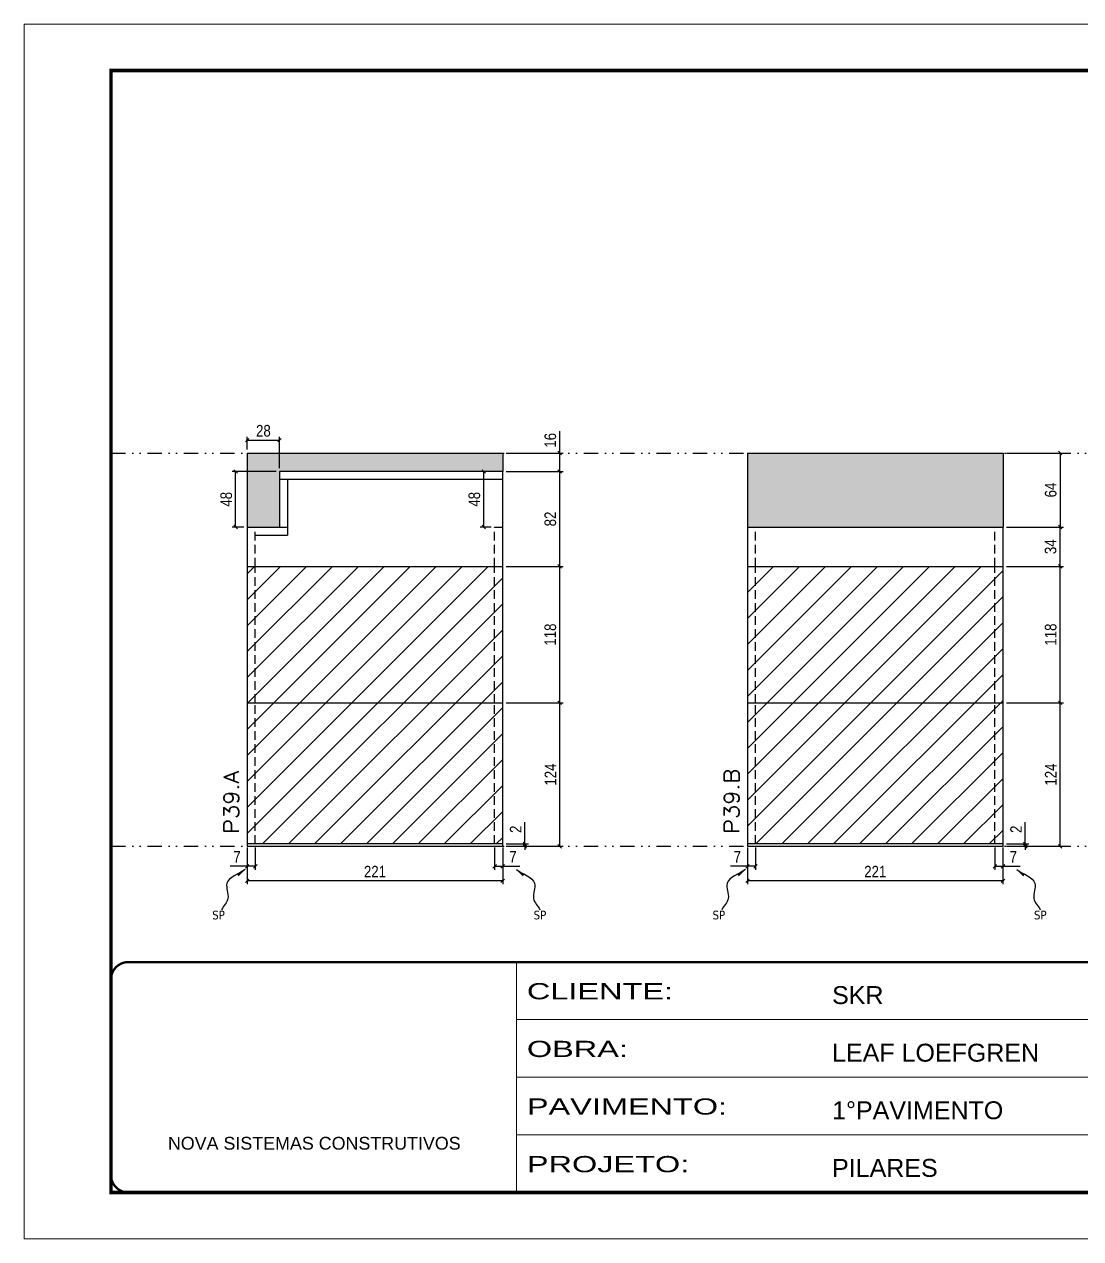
# Model space of a CAD drawing. Extents: x 14400 to 27878, y -21631 to 6985.
# Drawn here: x 15998 to 16912, y -6700 to -5650 of the extents above; entities that cross this region are included whole.
import ezdxf

# ---------------------------------------------------------------- set-up
doc = ezdxf.new("R2010")
doc.units = 0
for name, pattern in [('CONTINUO', [0]), ('DASHED', [0.75, 0.5, -0.25]), ('DIVIDE2', [0.625, 0.25, -0.125, 0, -0.125, 0, -0.125]), ('HIDDEN', [0.375, 0.25, -0.125])]:
    doc.linetypes.add(name, pattern=pattern)
for name, color, linetype in [('COTA', 241, 'Continuous'), ('Nível', 160, 'Continuous'), ('Painéis', 200, 'Continuous'), ('SARR_2.2x7', 40, 'Continuous'), ('Sarrafo de Pressão', 42, 'HIDDEN'), ('texto', 7, 'Continuous')]:
    doc.layers.add(name, color=color, linetype=linetype)
for name, color, linetype, lineweight in [('Folhas', 255, 'Continuous', 9), ('Hachura', 251, 'Continuous', 9), ('SARRAFO DE PRESSAO', 251, 'DASHED', 9), ('Texto Seção', 7, 'Continuous', 15)]:
    doc.layers.add(name, color=color, linetype=linetype, lineweight=lineweight)
doc.styles.add('ARIAL', font='arial.ttf')
doc.styles.add('COTA TECNICA', font='techl___.ttf', dxfattribs={"height": 10})
doc.styles.add('COTA TECNICA-50', font='techl___.ttf', dxfattribs={"height": 10})
doc.styles.add('REGUA-120', font='ROMANS.shx', dxfattribs={"height": 15})
doc.styles.get("Standard").update_dxf_attribs({"font": 'arial.ttf'})
doc.styles.add('Tecnologia', font='')
doc.styles.get('Tecnologia').set_extended_font_data('Forgotten Futurist')
doc.dimstyles.new('COTA PAINEL-50', dxfattribs={"dimtxt": 10, "dimasz": 3, "dimexe": 3, "dimexo": 3, "dimgap": 3, "dimtad": 1, "dimdec": 1, "dimzin": 12, "dimdsep": 46, "dimtxsty": 'COTA TECNICA-50', "dimblk1": 'OBLIQUE', "dimblk2": 'OBLIQUE', "dimsah": 1, "dimcen": 0.9, "dimclrd": 4, "dimclre": 4, "dimclrt": 240, "dimadec": 1, "dimazin": 3, "dimtfac": 1, "dimtdec": 1, "dimtmove": 0, "dimatfit": 3, "dimfxl": 1, "dimtolj": 1, "dimtzin": 12, "dimarcsym": 0})
doc.dimstyles.new('PAINEL', dxfattribs={"dimtxt": 10, "dimasz": 3, "dimexe": 3, "dimexo": 3, "dimgap": 3, "dimtad": 1, "dimdec": 1, "dimzin": 12, "dimdsep": 46, "dimtxsty": 'COTA TECNICA', "dimblk1": 'OBLIQUE', "dimblk2": 'OBLIQUE', "dimsah": 1, "dimcen": 0.9, "dimclrd": 4, "dimclre": 4, "dimclrt": 240, "dimadec": 1, "dimazin": 3, "dimtfac": 1, "dimtdec": 1, "dimtmove": 0, "dimatfit": 3, "dimfxl": 1, "dimtolj": 1, "dimtzin": 12, "dimarcsym": 0})
doc.dimstyles.get("Standard").update_dxf_attribs({"dimtxt": 0.18, "dimasz": 0.18, "dimexe": 0.18, "dimexo": 0.0625, "dimgap": 0.09, "dimtad": 0, "dimtih": 1, "dimtoh": 1, "dimdec": 4, "dimzin": 0, "dimdsep": 46, "dimtxsty": 'Standard', "dimcen": 0.09, "dimadec": 0, "dimazin": 0, "dimtfac": 1, "dimtdec": 4, "dimtofl": 0, "dimtmove": 0, "dimatfit": 3, "dimfxl": 1, "dimtolj": 1, "dimtzin": 0, "dimarcsym": 0})

# ---------------------------------------------------------------- blocks, each defined once
blk = doc.blocks.new('9999999999')
at = {"color": 30, "linetype": 'CONTINUO'}
for p, q in [((98564.6, 34230.2), (98564.6, 34429.4)), ((98564.6, 34379.6), (99584, 34379.6)), ((98564.6, 34329.8), (99488, 34329.8)), ((98564.6, 34280), (99488, 34280))]:
    blk.add_line(p, q, dxfattribs=at)
at = {"color": 30, "linetype": 'CONTINUO', "const_width": 2}
blk.add_lwpolyline([(99584, 34230.2), (99584, 34414.4, 0.414214), (99569, 34429.4), (98229, 34429.4, 0.414214), (98214, 34414.4), (98214, 34245.2, 0.414214), (98229, 34230.2), (99584, 34230.2)], format="xyb", dxfattribs=at)
at = {"layer": 'Folhas'}
blk.add_lwpolyline([(98139, 34190.2), (99624, 34190.2), (99624, 35240.2), (98139, 35240.2)], close=True, dxfattribs=at)
at = {"layer": 'Folhas', "color": 30, "const_width": 3}
blk.add_lwpolyline([(98214, 34230.2), (99584, 34230.2), (99584, 35200.2), (98214, 35200.2)], close=True, dxfattribs=at)
at = {"color": 7, "linetype": 'Continuous', "ltscale": 5, "style": 'ARIAL'}
for s, height, p in [('SKR', 15.48, (98837.7, 34393.1)), ('LEAF LOEFGREN', 15.483, (98837.7, 34343.3)), ('1°PAVIMENTO', 15.483, (98837.7, 34293.5)), ('NOVA SISTEMAS CONSTRUTIVOS', 11.059, (98263.2, 34267.2)), ('PILARES', 15.48, (98837.7, 34243.7))]:
    blk.add_text(s, height=height, dxfattribs=at).set_placement(p)
at = {"layer": 'Folhas', "color": 7, "style": 'Tecnologia', "width": 1.5}
for s, p in [('CLIENTE:', (98573.7, 34397.2)), ('OBRA:', (98573.7, 34347.3)), ('PAVIMENTO:', (98573.7, 34297.5)), ('PROJETO:', (98573.7, 34247.7))]:
    blk.add_text(s, height=14, dxfattribs=at).set_placement(p)
blk = doc.blocks.new('_Oblique')
at = {"color": 0, "linetype": 'ByBlock', "lineweight": -2}
blk.add_line((-0.5, -0.5), (0.5, 0.5), dxfattribs=at)
blk = doc.blocks.new('*D1768')
at = {"layer": 'COTA', "color": 4, "lineweight": -2, "transparency": 16777216}
for p, q in [((16624, -6361.3), (16624, -6393.2)), ((16845, -6361.3), (16845, -6393.2)), ((16845, -6390.2), (16624, -6390.2))]:
    blk.add_line(p, q, dxfattribs=at)
at = {"layer": 'Defpoints', "color": 0, "transparency": 16777216}
for p in [(16624, -6358.3), (16845, -6358.3), (16624, -6390.2)]:
    blk.add_point(p, dxfattribs=at)
at = {"layer": 'COTA', "color": 4, "lineweight": -2, "transparency": 16777216, "xscale": 3, "yscale": 3, "zscale": 3, "rotation": 180}
blk.add_blockref('_Oblique', (16624, -6390.2), dxfattribs=at)
at = {"layer": 'COTA', "color": 4, "lineweight": -2, "transparency": 16777216, "xscale": 3, "yscale": 3, "zscale": 3}
blk.add_blockref('_Oblique', (16845, -6390.2), dxfattribs=at)
at = {"layer": 'COTA', "color": 240, "transparency": 16777216, "insert": (16734.5, -6382.2), "char_height": 10, "attachment_point": 5, "style": 'COTA TECNICA'}
blk.add_mtext('\\A1;221', dxfattribs=at)
blk = doc.blocks.new('*D1769')
at = {"layer": 'COTA', "color": 4, "lineweight": -2, "transparency": 16777216}
for p, q in [((16838, -6361.3), (16838, -6380.6)), ((16845, -6363.3), (16845, -6380.6)), ((16838, -6377.6), (16845, -6377.6)), ((16845, -6377.6), (16859.8, -6377.6))]:
    blk.add_line(p, q, dxfattribs=at)
at = {"layer": 'Defpoints', "color": 0, "transparency": 16777216}
for p in [(16838, -6358.3), (16845, -6360.3), (16845, -6377.6)]:
    blk.add_point(p, dxfattribs=at)
at = {"layer": 'COTA', "color": 4, "lineweight": -2, "transparency": 16777216, "xscale": 3, "yscale": 3, "zscale": 3, "rotation": 180}
blk.add_blockref('_Oblique', (16838, -6377.6), dxfattribs=at)
at = {"layer": 'COTA', "color": 4, "lineweight": -2, "transparency": 16777216, "xscale": 3, "yscale": 3, "zscale": 3}
blk.add_blockref('_Oblique', (16845, -6377.6), dxfattribs=at)
at = {"layer": 'COTA', "color": 240, "transparency": 16777216, "insert": (16853.9, -6369.5), "char_height": 10, "attachment_point": 5, "style": 'COTA TECNICA-50'}
blk.add_mtext('\\A1;7', dxfattribs=at)
blk = doc.blocks.new('*D1770')
at = {"layer": 'COTA', "color": 4, "lineweight": -2, "transparency": 16777216}
for p, q in [((16631, -6361.3), (16631, -6380.6)), ((16624, -6363.3), (16624, -6380.6)), ((16624, -6377.6), (16609.3, -6377.6)), ((16631, -6377.6), (16624, -6377.6))]:
    blk.add_line(p, q, dxfattribs=at)
at = {"layer": 'Defpoints', "color": 0, "transparency": 16777216}
for p in [(16624, -6360.3), (16631, -6358.3), (16624, -6377.6)]:
    blk.add_point(p, dxfattribs=at)
at = {"layer": 'COTA', "color": 4, "lineweight": -2, "transparency": 16777216, "xscale": 3, "yscale": 3, "zscale": 3, "rotation": 180}
blk.add_blockref('_Oblique', (16624, -6377.6), dxfattribs=at)
at = {"layer": 'COTA', "color": 4, "lineweight": -2, "transparency": 16777216, "xscale": 3, "yscale": 3, "zscale": 3}
blk.add_blockref('_Oblique', (16631, -6377.6), dxfattribs=at)
at = {"layer": 'COTA', "color": 240, "transparency": 16777216, "insert": (16615.2, -6369.5), "char_height": 10, "attachment_point": 5, "style": 'COTA TECNICA-50'}
blk.add_mtext('\\A1;7', dxfattribs=at)
blk = doc.blocks.new('*D1771')
at = {"layer": 'COTA', "color": 4, "lineweight": -2, "transparency": 16777216}
for p, q in [((16864.3, -6358.3), (16864.3, -6339.5)), ((16848, -6358.3), (16867.3, -6358.3)), ((16848, -6360.3), (16867.3, -6360.3)), ((16864.3, -6360.3), (16864.3, -6358.3)), ((16864.3, -6360.3), (16864.3, -6363.3))]:
    blk.add_line(p, q, dxfattribs=at)
at = {"layer": 'Defpoints', "color": 0, "transparency": 16777216}
for p in [(16845, -6358.3), (16845, -6360.3), (16864.3, -6360.3)]:
    blk.add_point(p, dxfattribs=at)
at = {"layer": 'COTA', "color": 4, "lineweight": -2, "transparency": 16777216, "xscale": 3, "yscale": 3, "zscale": 3}
for p, rotation in [((16864.3, -6358.3), 270), ((16864.3, -6360.3), 90)]:
    blk.add_blockref('_Oblique', p, dxfattribs=dict(at, rotation=rotation))
at = {"layer": 'COTA', "color": 240, "transparency": 16777216, "insert": (16856.3, -6345.6), "char_height": 10, "attachment_point": 5, "rotation": 90, "style": 'COTA TECNICA-50'}
blk.add_mtext('\\A1;2', dxfattribs=at)
blk = doc.blocks.new('*D1774')
at = {"layer": 'COTA', "color": 4, "linetype": 'ByBlock', "lineweight": -2, "transparency": 16777216}
for p, q in [((16848, -6236.3), (16897.4, -6236.3)), ((16894.4, -6360.3), (16894.4, -6236.3)), ((16848, -6360.3), (16897.4, -6360.3))]:
    blk.add_line(p, q, dxfattribs=at)
at = {"layer": 'Defpoints', "color": 0, "linetype": 'ByBlock', "transparency": 16777216}
for p in [(16845, -6236.3), (16894.4, -6236.3), (16845, -6360.3)]:
    blk.add_point(p, dxfattribs=at)
at = {"layer": 'COTA', "color": 4, "linetype": 'ByBlock', "lineweight": -2, "transparency": 16777216, "xscale": 3, "yscale": 3, "zscale": 3}
for p, rotation in [((16894.4, -6236.3), 90), ((16894.4, -6360.3), 270)]:
    blk.add_blockref('_Oblique', p, dxfattribs=dict(at, rotation=rotation))
at = {"layer": 'COTA', "color": 240, "linetype": 'ByBlock', "transparency": 16777216, "insert": (16886.3, -6298.3), "char_height": 10, "attachment_point": 5, "rotation": 90, "style": 'COTA TECNICA'}
blk.add_mtext('\\A1;124', dxfattribs=at)
blk = doc.blocks.new('*D1775')
at = {"layer": 'COTA', "color": 4, "linetype": 'ByBlock', "lineweight": -2, "transparency": 16777216}
for p, q in [((16848, -6236.3), (16897.4, -6236.3)), ((16894.4, -6360.3), (16894.4, -6236.3)), ((16848, -6360.3), (16897.4, -6360.3))]:
    blk.add_line(p, q, dxfattribs=at)
at = {"layer": 'Defpoints', "color": 0, "linetype": 'ByBlock', "transparency": 16777216}
for p in [(16845, -6236.3), (16894.4, -6236.3), (16845, -6360.3)]:
    blk.add_point(p, dxfattribs=at)
at = {"layer": 'COTA', "color": 4, "linetype": 'ByBlock', "lineweight": -2, "transparency": 16777216, "xscale": 3, "yscale": 3, "zscale": 3}
for p, rotation in [((16894.4, -6236.3), 90), ((16894.4, -6360.3), 270)]:
    blk.add_blockref('_Oblique', p, dxfattribs=dict(at, rotation=rotation))
at = {"layer": 'COTA', "color": 240, "linetype": 'ByBlock', "transparency": 16777216, "insert": (16886.3, -6298.3), "char_height": 10, "attachment_point": 5, "rotation": 90, "style": 'COTA TECNICA'}
blk.add_mtext('\\A1;124', dxfattribs=at)
blk = doc.blocks.new('*D1776')
at = {"layer": 'COTA', "color": 4, "lineweight": -2, "transparency": 16777216}
for p, q in [((16848, -6118.3), (16897.4, -6118.3)), ((16894.4, -6236.3), (16894.4, -6118.3)), ((16848, -6236.3), (16897.4, -6236.3))]:
    blk.add_line(p, q, dxfattribs=at)
at = {"layer": 'Defpoints', "color": 0, "transparency": 16777216}
for p in [(16845, -6118.3), (16894.4, -6118.3), (16845, -6236.3)]:
    blk.add_point(p, dxfattribs=at)
at = {"layer": 'COTA', "color": 4, "lineweight": -2, "transparency": 16777216, "xscale": 3, "yscale": 3, "zscale": 3}
for p, rotation in [((16894.4, -6118.3), 90), ((16894.4, -6236.3), 270)]:
    blk.add_blockref('_Oblique', p, dxfattribs=dict(at, rotation=rotation))
at = {"layer": 'COTA', "color": 240, "transparency": 16777216, "insert": (16886.3, -6177.3), "char_height": 10, "attachment_point": 5, "rotation": 90, "style": 'COTA TECNICA'}
blk.add_mtext('\\A1;118', dxfattribs=at)
blk = doc.blocks.new('*D1777')
at = {"layer": 'COTA', "color": 4, "lineweight": -2, "transparency": 16777216}
for p, q in [((16848, -6020.3), (16897.4, -6020.3)), ((16894.4, -6020.3), (16894.4, -6084.3)), ((16848, -6084.3), (16897.4, -6084.3))]:
    blk.add_line(p, q, dxfattribs=at)
at = {"layer": 'Defpoints', "color": 0, "transparency": 16777216}
for p in [(16845, -6020.3), (16845, -6084.3), (16894.4, -6084.3)]:
    blk.add_point(p, dxfattribs=at)
at = {"layer": 'COTA', "color": 4, "lineweight": -2, "transparency": 16777216, "xscale": 3, "yscale": 3, "zscale": 3}
for p, rotation in [((16894.4, -6020.3), 90), ((16894.4, -6084.3), 270)]:
    blk.add_blockref('_Oblique', p, dxfattribs=dict(at, rotation=rotation))
at = {"layer": 'COTA', "color": 240, "transparency": 16777216, "insert": (16886.3, -6052.3), "char_height": 10, "attachment_point": 5, "rotation": 90, "style": 'COTA TECNICA'}
blk.add_mtext('\\A1;64', dxfattribs=at)
blk = doc.blocks.new('*D4614')
at = {"layer": 'COTA', "color": 4, "lineweight": -2, "transparency": 16777216}
for p, q in [((16191.3, -6361.3), (16191.3, -6393.2)), ((16412.3, -6361.3), (16412.3, -6393.2)), ((16412.3, -6390.2), (16191.3, -6390.2))]:
    blk.add_line(p, q, dxfattribs=at)
at = {"layer": 'Defpoints', "color": 0, "transparency": 16777216}
for p in [(16191.3, -6358.3), (16412.3, -6358.3), (16191.3, -6390.2)]:
    blk.add_point(p, dxfattribs=at)
at = {"layer": 'COTA', "color": 4, "lineweight": -2, "transparency": 16777216, "xscale": 3, "yscale": 3, "zscale": 3, "rotation": 180}
blk.add_blockref('_Oblique', (16191.3, -6390.2), dxfattribs=at)
at = {"layer": 'COTA', "color": 4, "lineweight": -2, "transparency": 16777216, "xscale": 3, "yscale": 3, "zscale": 3}
blk.add_blockref('_Oblique', (16412.3, -6390.2), dxfattribs=at)
at = {"layer": 'COTA', "color": 240, "transparency": 16777216, "insert": (16301.8, -6382.2), "char_height": 10, "attachment_point": 5, "style": 'COTA TECNICA'}
blk.add_mtext('\\A1;221', dxfattribs=at)
blk = doc.blocks.new('*D4615')
at = {"layer": 'COTA', "color": 4, "lineweight": -2, "transparency": 16777216}
for p, q in [((16405.3, -6361.3), (16405.3, -6380.6)), ((16412.3, -6363.3), (16412.3, -6380.6)), ((16405.3, -6377.6), (16412.3, -6377.6)), ((16412.3, -6377.6), (16427, -6377.6))]:
    blk.add_line(p, q, dxfattribs=at)
at = {"layer": 'Defpoints', "color": 0, "transparency": 16777216}
for p in [(16405.3, -6358.3), (16412.3, -6360.3), (16412.3, -6377.6)]:
    blk.add_point(p, dxfattribs=at)
at = {"layer": 'COTA', "color": 4, "lineweight": -2, "transparency": 16777216, "xscale": 3, "yscale": 3, "zscale": 3, "rotation": 180}
blk.add_blockref('_Oblique', (16405.3, -6377.6), dxfattribs=at)
at = {"layer": 'COTA', "color": 4, "lineweight": -2, "transparency": 16777216, "xscale": 3, "yscale": 3, "zscale": 3}
blk.add_blockref('_Oblique', (16412.3, -6377.6), dxfattribs=at)
at = {"layer": 'COTA', "color": 240, "transparency": 16777216, "insert": (16421.1, -6369.5), "char_height": 10, "attachment_point": 5, "style": 'COTA TECNICA-50'}
blk.add_mtext('\\A1;7', dxfattribs=at)
blk = doc.blocks.new('*D4616')
at = {"layer": 'COTA', "color": 4, "lineweight": -2, "transparency": 16777216}
for p, q in [((16198.3, -6361.3), (16198.3, -6380.6)), ((16191.3, -6363.3), (16191.3, -6380.6)), ((16191.3, -6377.6), (16176.5, -6377.6)), ((16198.3, -6377.6), (16191.3, -6377.6))]:
    blk.add_line(p, q, dxfattribs=at)
at = {"layer": 'Defpoints', "color": 0, "transparency": 16777216}
for p in [(16191.3, -6360.3), (16198.3, -6358.3), (16191.3, -6377.6)]:
    blk.add_point(p, dxfattribs=at)
at = {"layer": 'COTA', "color": 4, "lineweight": -2, "transparency": 16777216, "xscale": 3, "yscale": 3, "zscale": 3, "rotation": 180}
blk.add_blockref('_Oblique', (16191.3, -6377.6), dxfattribs=at)
at = {"layer": 'COTA', "color": 4, "lineweight": -2, "transparency": 16777216, "xscale": 3, "yscale": 3, "zscale": 3}
blk.add_blockref('_Oblique', (16198.3, -6377.6), dxfattribs=at)
at = {"layer": 'COTA', "color": 240, "transparency": 16777216, "insert": (16182.4, -6369.5), "char_height": 10, "attachment_point": 5, "style": 'COTA TECNICA-50'}
blk.add_mtext('\\A1;7', dxfattribs=at)
blk = doc.blocks.new('*D4617')
at = {"layer": 'COTA', "color": 4, "lineweight": -2, "transparency": 16777216}
for p, q in [((16431.5, -6358.3), (16431.5, -6339.5)), ((16415.3, -6358.3), (16434.5, -6358.3)), ((16415.3, -6360.3), (16434.5, -6360.3)), ((16431.5, -6360.3), (16431.5, -6358.3)), ((16431.5, -6360.3), (16431.5, -6363.3))]:
    blk.add_line(p, q, dxfattribs=at)
at = {"layer": 'Defpoints', "color": 0, "transparency": 16777216}
for p in [(16412.3, -6358.3), (16412.3, -6360.3), (16431.5, -6360.3)]:
    blk.add_point(p, dxfattribs=at)
at = {"layer": 'COTA', "color": 4, "lineweight": -2, "transparency": 16777216, "xscale": 3, "yscale": 3, "zscale": 3}
for p, rotation in [((16431.5, -6358.3), 270), ((16431.5, -6360.3), 90)]:
    blk.add_blockref('_Oblique', p, dxfattribs=dict(at, rotation=rotation))
at = {"layer": 'COTA', "color": 240, "transparency": 16777216, "insert": (16423.5, -6345.6), "char_height": 10, "attachment_point": 5, "rotation": 90, "style": 'COTA TECNICA-50'}
blk.add_mtext('\\A1;2', dxfattribs=at)
blk = doc.blocks.new('*D4618')
at = {"layer": 'COTA', "color": 4, "linetype": 'ByBlock', "lineweight": -2, "transparency": 16777216}
for p, q in [((16415.3, -6236.3), (16464.6, -6236.3)), ((16461.6, -6360.3), (16461.6, -6236.3)), ((16415.3, -6360.3), (16464.6, -6360.3))]:
    blk.add_line(p, q, dxfattribs=at)
at = {"layer": 'Defpoints', "color": 0, "linetype": 'ByBlock', "transparency": 16777216}
for p in [(16412.3, -6236.3), (16461.6, -6236.3), (16412.3, -6360.3)]:
    blk.add_point(p, dxfattribs=at)
at = {"layer": 'COTA', "color": 4, "linetype": 'ByBlock', "lineweight": -2, "transparency": 16777216, "xscale": 3, "yscale": 3, "zscale": 3}
for p, rotation in [((16461.6, -6236.3), 90), ((16461.6, -6360.3), 270)]:
    blk.add_blockref('_Oblique', p, dxfattribs=dict(at, rotation=rotation))
at = {"layer": 'COTA', "color": 240, "linetype": 'ByBlock', "transparency": 16777216, "insert": (16453.6, -6298.3), "char_height": 10, "attachment_point": 5, "rotation": 90, "style": 'COTA TECNICA'}
blk.add_mtext('\\A1;124', dxfattribs=at)
blk = doc.blocks.new('*D4619')
at = {"layer": 'COTA', "color": 4, "linetype": 'ByBlock', "lineweight": -2, "transparency": 16777216}
for p, q in [((16415.3, -6236.3), (16464.6, -6236.3)), ((16461.6, -6360.3), (16461.6, -6236.3)), ((16415.3, -6360.3), (16464.6, -6360.3))]:
    blk.add_line(p, q, dxfattribs=at)
at = {"layer": 'Defpoints', "color": 0, "linetype": 'ByBlock', "transparency": 16777216}
for p in [(16412.3, -6236.3), (16461.6, -6236.3), (16412.3, -6360.3)]:
    blk.add_point(p, dxfattribs=at)
at = {"layer": 'COTA', "color": 4, "linetype": 'ByBlock', "lineweight": -2, "transparency": 16777216, "xscale": 3, "yscale": 3, "zscale": 3}
for p, rotation in [((16461.6, -6236.3), 90), ((16461.6, -6360.3), 270)]:
    blk.add_blockref('_Oblique', p, dxfattribs=dict(at, rotation=rotation))
at = {"layer": 'COTA', "color": 240, "linetype": 'ByBlock', "transparency": 16777216, "insert": (16453.6, -6298.3), "char_height": 10, "attachment_point": 5, "rotation": 90, "style": 'COTA TECNICA'}
blk.add_mtext('\\A1;124', dxfattribs=at)
blk = doc.blocks.new('*D4620')
at = {"layer": 'COTA', "color": 4, "lineweight": -2, "transparency": 16777216}
for p, q in [((16415.3, -6118.3), (16464.6, -6118.3)), ((16461.6, -6236.3), (16461.6, -6118.3)), ((16415.3, -6236.3), (16464.6, -6236.3))]:
    blk.add_line(p, q, dxfattribs=at)
at = {"layer": 'Defpoints', "color": 0, "transparency": 16777216}
for p in [(16412.3, -6118.3), (16461.6, -6118.3), (16412.3, -6236.3)]:
    blk.add_point(p, dxfattribs=at)
at = {"layer": 'COTA', "color": 4, "lineweight": -2, "transparency": 16777216, "xscale": 3, "yscale": 3, "zscale": 3}
for p, rotation in [((16461.6, -6118.3), 90), ((16461.6, -6236.3), 270)]:
    blk.add_blockref('_Oblique', p, dxfattribs=dict(at, rotation=rotation))
at = {"layer": 'COTA', "color": 240, "transparency": 16777216, "insert": (16453.5, -6177.3), "char_height": 10, "attachment_point": 5, "rotation": 90, "style": 'COTA TECNICA'}
blk.add_mtext('\\A1;118', dxfattribs=at)
blk = doc.blocks.new('*D4621')
at = {"layer": 'COTA', "color": 4, "lineweight": -2, "transparency": 16777216}
for p, q in [((16191.3, -6017.3), (16191.3, -6006.2)), ((16191.3, -6009.2), (16219.3, -6009.2)), ((16219.3, -6033.3), (16219.3, -6006.2))]:
    blk.add_line(p, q, dxfattribs=at)
at = {"layer": 'Defpoints', "color": 0, "transparency": 16777216}
for p in [(16219.3, -6009.2), (16191.3, -6020.3), (16219.3, -6036.3)]:
    blk.add_point(p, dxfattribs=at)
at = {"layer": 'COTA', "color": 4, "lineweight": -2, "transparency": 16777216, "xscale": 3, "yscale": 3, "zscale": 3, "rotation": 180}
blk.add_blockref('_Oblique', (16191.3, -6009.2), dxfattribs=at)
at = {"layer": 'COTA', "color": 4, "lineweight": -2, "transparency": 16777216, "xscale": 3, "yscale": 3, "zscale": 3}
blk.add_blockref('_Oblique', (16219.3, -6009.2), dxfattribs=at)
at = {"layer": 'COTA', "color": 240, "transparency": 16777216, "insert": (16205.3, -6001.1), "char_height": 10, "attachment_point": 5, "style": 'COTA TECNICA'}
blk.add_mtext('\\A1;28', dxfattribs=at)
blk = doc.blocks.new('*D4622')
at = {"layer": 'COTA', "color": 4, "lineweight": -2, "transparency": 16777216}
for p, q in [((16415.3, -6036.3), (16464.6, -6036.3)), ((16461.6, -6118.3), (16461.6, -6036.3)), ((16415.3, -6118.3), (16464.6, -6118.3))]:
    blk.add_line(p, q, dxfattribs=at)
at = {"layer": 'Defpoints', "color": 0, "transparency": 16777216}
for p in [(16412.3, -6036.3), (16461.6, -6036.3), (16412.3, -6118.3)]:
    blk.add_point(p, dxfattribs=at)
at = {"layer": 'COTA', "color": 4, "lineweight": -2, "transparency": 16777216, "xscale": 3, "yscale": 3, "zscale": 3}
for p, rotation in [((16461.6, -6036.3), 90), ((16461.6, -6118.3), 270)]:
    blk.add_blockref('_Oblique', p, dxfattribs=dict(at, rotation=rotation))
at = {"layer": 'COTA', "color": 240, "transparency": 16777216, "insert": (16453.5, -6077.3), "char_height": 10, "attachment_point": 5, "rotation": 90, "style": 'COTA TECNICA'}
blk.add_mtext('\\A1;82', dxfattribs=at)
blk = doc.blocks.new('*D4623')
at = {"layer": 'COTA', "color": 4, "lineweight": -2, "transparency": 16777216}
for p, q in [((16461.6, -6020.3), (16461.6, -6001.3)), ((16415.3, -6020.3), (16464.6, -6020.3)), ((16461.6, -6036.3), (16461.6, -6020.3)), ((16415.3, -6036.3), (16464.6, -6036.3))]:
    blk.add_line(p, q, dxfattribs=at)
at = {"layer": 'Defpoints', "color": 0, "transparency": 16777216}
for p in [(16412.3, -6020.3), (16461.6, -6020.3), (16412.3, -6036.3)]:
    blk.add_point(p, dxfattribs=at)
at = {"layer": 'COTA', "color": 4, "lineweight": -2, "transparency": 16777216, "xscale": 3, "yscale": 3, "zscale": 3}
for p, rotation in [((16461.6, -6020.3), 90), ((16461.6, -6036.3), 270)]:
    blk.add_blockref('_Oblique', p, dxfattribs=dict(at, rotation=rotation))
at = {"layer": 'COTA', "color": 240, "transparency": 16777216, "insert": (16453.5, -6009.3), "char_height": 10, "attachment_point": 5, "rotation": 90, "style": 'COTA TECNICA'}
blk.add_mtext('\\A1;16', dxfattribs=at)
blk = doc.blocks.new('*D4624')
at = {"layer": 'COTA', "color": 4, "lineweight": -2, "transparency": 16777216}
for p, q in [((16216.3, -6036.3), (16178.3, -6036.3)), ((16181.3, -6084.3), (16181.3, -6036.3)), ((16188.3, -6084.3), (16178.3, -6084.3))]:
    blk.add_line(p, q, dxfattribs=at)
at = {"layer": 'Defpoints', "color": 0, "transparency": 16777216}
for p in [(16181.3, -6036.3), (16219.3, -6036.3), (16191.3, -6084.3)]:
    blk.add_point(p, dxfattribs=at)
at = {"layer": 'COTA', "color": 4, "lineweight": -2, "transparency": 16777216, "xscale": 3, "yscale": 3, "zscale": 3}
for p, rotation in [((16181.3, -6036.3), 90), ((16181.3, -6084.3), 270)]:
    blk.add_blockref('_Oblique', p, dxfattribs=dict(at, rotation=rotation))
at = {"layer": 'COTA', "color": 240, "transparency": 16777216, "insert": (16173.2, -6060.3), "char_height": 10, "attachment_point": 5, "rotation": 90, "style": 'COTA TECNICA'}
blk.add_mtext('\\A1;48', dxfattribs=at)
blk = doc.blocks.new('*D4625')
at = {"layer": 'COTA', "color": 4, "lineweight": -2, "transparency": 16777216}
for p, q in [((16402.3, -6036.3), (16392.9, -6036.3)), ((16395.9, -6084.3), (16395.9, -6036.3)), ((16402.3, -6084.3), (16392.9, -6084.3))]:
    blk.add_line(p, q, dxfattribs=at)
at = {"layer": 'Defpoints', "color": 0, "transparency": 16777216}
for p in [(16395.9, -6036.3), (16405.3, -6036.3), (16405.3, -6084.3)]:
    blk.add_point(p, dxfattribs=at)
at = {"layer": 'COTA', "color": 4, "lineweight": -2, "transparency": 16777216, "xscale": 3, "yscale": 3, "zscale": 3}
for p, rotation in [((16395.9, -6036.3), 90), ((16395.9, -6084.3), 270)]:
    blk.add_blockref('_Oblique', p, dxfattribs=dict(at, rotation=rotation))
at = {"layer": 'COTA', "color": 240, "transparency": 16777216, "insert": (16387.8, -6060.3), "char_height": 10, "attachment_point": 5, "rotation": 90, "style": 'COTA TECNICA'}
blk.add_mtext('\\A1;48', dxfattribs=at)
blk = doc.blocks.new('*D4626')
at = {"layer": 'COTA', "color": 4, "lineweight": -2, "transparency": 16777216}
for p, q in [((16848, -6084.3), (16897.4, -6084.3)), ((16894.4, -6118.3), (16894.4, -6084.3)), ((16848, -6118.3), (16897.4, -6118.3))]:
    blk.add_line(p, q, dxfattribs=at)
at = {"layer": 'Defpoints', "color": 0, "transparency": 16777216}
for p in [(16845, -6084.3), (16894.4, -6084.3), (16845, -6118.3)]:
    blk.add_point(p, dxfattribs=at)
at = {"layer": 'COTA', "color": 4, "lineweight": -2, "transparency": 16777216, "xscale": 3, "yscale": 3, "zscale": 3}
for p, rotation in [((16894.4, -6084.3), 90), ((16894.4, -6118.3), 270)]:
    blk.add_blockref('_Oblique', p, dxfattribs=dict(at, rotation=rotation))
at = {"layer": 'COTA', "color": 240, "transparency": 16777216, "insert": (16886.2, -6101.3), "char_height": 10, "attachment_point": 5, "rotation": 90, "style": 'COTA TECNICA'}
blk.add_mtext('\\A1;34', dxfattribs=at)

msp = doc.modelspace()

# ---------------------------------------------------------------- hatches: boundary and pattern name
at = {"layer": 'COTA'}
h = msp.add_hatch(dxfattribs=at)
h.set_pattern_fill('AR-CONC', color=256, scale=0.03)
h.set_pattern_definition([(50, (-3636.1424, -2299.15), (5.4655401, -0.4781726), [0.5715, -6.2865]), (355, (-3636.1424, -2299.15), (-1.0573026, 5.7317054), [0.4572, -5.0292175]), (100.451445, (-3635.687, -2299.19), (4.4082374, 5.2535326), [0.4857003, -5.3427073]), (46.1842, (-3636.1424, -2297.626), (8.1323712, -1.2612698), [0.85725, -9.42975]), (96.635558, (-3635.465, -2297.731), (7.122124, 7.4227837), [0.7285507, -8.0140682]), (351.18415, (-3636.142, -2297.626), (7.122124, 7.4227837), [0.685799, -7.543792]), (21, (-3635.3804, -2298.007), (4.5484317, -3.0679559), [0.5715, -6.2865]), (326, (-3635.3804, -2298.007), (1.8540609, 5.525639), [0.4572, -5.0292]), (71.451445, (-3635.0014, -2298.263), (6.4024926, 2.457683), [0.4857003, -5.3426981]), (37.5, (-3636.1424, -2299.1502), (0.0926581, 2.53665117), [0, -4.96824, 0, -5.1054, 0, -5.04825]), (7.5, (-3636.1424, -2299.1502), (2.00458988, 3.00541724), [0, -2.91084, 0, -4.85394, 0, -1.92405]), (327.5, (-3637.8417, -2299.1502), (4.06771786, -0.17186232), [0, -1.905, 0, -5.9436, 0, -7.8867]), (317.5, (-3638.6037, -2299.1502), (4.44387544, 0.7627947), [0, -2.4765, 0, -3.94716, 0, -5.6007])])
h.paths.add_polyline_path([(16219.27, -6036.32), (16412.27, -6036.32), (16412.27, -6020.32), (16191.27, -6020.32), (16191.27, -6084.32), (16219.27, -6084.32)])
h = msp.add_hatch(dxfattribs=at)
h.set_pattern_fill('AR-CONC', color=256, scale=0.03)
h.set_pattern_definition([(50, (0, 1182.575), (5.4655401, -0.4781726), [0.5715, -6.2865]), (355, (0, 1182.575), (-1.0573026, 5.7317054), [0.4572, -5.0292175]), (100.451445, (0.4555, 1182.535), (4.4082374, 5.2535326), [0.4857003, -5.3427073]), (46.1842, (0, 1184.099), (8.1323712, -1.2612698), [0.85725, -9.42975]), (96.63556, (0.678, 1183.994), (7.122124, 7.4227837), [0.7285507, -8.0140682]), (351.18415, (0, 1184.099), (7.122124, 7.4227837), [0.685799, -7.543792]), (21, (0.762, 1183.718), (4.5484317, -3.067956), [0.5715, -6.2865]), (326, (0.762, 1183.718), (1.8540609, 5.525639), [0.4572, -5.0292]), (71.451445, (1.141, 1183.4624), (6.4024926, 2.457683), [0.4857003, -5.3426981]), (37.5, (0, 1182.5751), (0.0926581, 2.53665117), [0, -4.96824, 0, -5.1054, 0, -5.04825]), (7.5, (0, 1182.575), (2.00458988, 3.00541724), [0, -2.91084, 0, -4.85394, 0, -1.92405]), (327.5, (-1.6993, 1182.5751), (4.06771786, -0.17186232), [0, -1.905, 0, -5.9436, 0, -7.8867]), (317.5, (-2.4613, 1182.575), (4.44387544, 0.7627947), [0, -2.4765, 0, -3.94716, 0, -5.6007])])
h.paths.add_polyline_path([(16624.02, -6020.32), (16624.02, -6084.32), (16845.02, -6084.32), (16845.02, -6020.32)])
at = {"layer": 'Hachura'}
h = msp.add_hatch(dxfattribs=at)
h.set_pattern_fill('ANSI31', color=256, scale=5)
h.paths.add_polyline_path([(16412.27, -6236.32), (16412.27, -6118.32), (16191.27, -6118.32), (16191.27, -6236.32)])
h.paths.add_polyline_path([(16412.27, -6358.32), (16412.27, -6236.32), (16191.27, -6236.32), (16191.27, -6358.32)])
h.paths.add_polyline_path([(16624.02, -6236.32), (16624.02, -6358.32), (16845.02, -6358.32), (16845.02, -6236.32)])
h.paths.add_polyline_path([(16845.02, -6236.32), (16845.02, -6118.32), (16624.02, -6118.32), (16624.02, -6236.32)])

# ---------------------------------------------------------------- linework, layer by layer
at = {"layer": 'COTA'}
for p, q in [((16191.27, -6020.32), (16191.27, -6084.32)), ((16191.27, -6020.32), (16412.27, -6020.32)), ((16412.27, -6020.32), (16412.27, -6036.32)), ((16624.02, -6020.32), (16624.02, -6084.32)), ((16624.02, -6020.32), (16845.02, -6020.32)), ((16845.02, -6020.32), (16845.02, -6084.32)), ((16219.27, -6084.32), (16226.27, -6084.32)), ((16226.27, -6084.32), (16226.27, -6091.32)), ((16405.27, -6084.32), (16412.27, -6084.32))]:
    msp.add_line(p, q, dxfattribs=at)
at = {"layer": 'Nível', "color": 4, "linetype": 'DIVIDE2', "ltscale": 50}
for p, q in [((16073.47, -6020.32), (17443.47, -6020.32)), ((16073.47, -6360.32), (17443.47, -6360.32))]:
    msp.add_line(p, q, dxfattribs=at)
at = {"layer": 'Painéis'}
for p, q in [((16412.27, -6036.32), (16219.27, -6036.32)), ((16219.27, -6036.32), (16219.27, -6084.32)), ((16412.27, -6358.32), (16412.27, -6036.32)), ((16191.27, -6084.32), (16219.27, -6084.32)), ((16191.27, -6084.32), (16191.27, -6358.32)), ((16624.02, -6084.32), (16845.02, -6084.32)), ((16624.02, -6084.32), (16624.02, -6358.32)), ((16845.02, -6358.32), (16845.02, -6084.32)), ((16191.27, -6118.32), (16412.27, -6118.32)), ((16624.02, -6118.32), (16845.02, -6118.32)), ((16191.27, -6236.32), (16412.27, -6236.32)), ((16624.02, -6236.32), (16845.02, -6236.32))]:
    msp.add_line(p, q, dxfattribs=at)
for points in [[(16412.27, -6358.32), (16191.27, -6358.32), (16191.27, -6360.32), (16412.27, -6360.32)], [(16845.02, -6358.32), (16624.02, -6358.32), (16624.02, -6360.32), (16845.02, -6360.32)]]:
    msp.add_lwpolyline(points, close=True, dxfattribs=at)
at = {"layer": 'SARR_2.2x7'}
for p, q in [((16412.27, -6043.32), (16219.27, -6043.32)), ((16226.27, -6043.32), (16226.27, -6084.32)), ((16198.27, -6091.32), (16226.27, -6091.32))]:
    msp.add_line(p, q, dxfattribs=at)
at = {"layer": 'Sarrafo de Pressão', "ltscale": 30}
for p, q in [((16198.27, -6118.32), (16198.27, -6084.32)), ((16405.27, -6118.32), (16405.27, -6084.32)), ((16631.02, -6118.32), (16631.02, -6084.32)), ((16838.02, -6118.32), (16838.02, -6084.32)), ((16198.27, -6236.32), (16198.27, -6118.32)), ((16405.27, -6236.32), (16405.27, -6118.32)), ((16631.02, -6236.32), (16631.02, -6118.32)), ((16838.02, -6236.32), (16838.02, -6118.32)), ((16198.27, -6358.32), (16198.27, -6236.32)), ((16405.27, -6358.32), (16405.27, -6236.32)), ((16631.02, -6358.32), (16631.02, -6236.32)), ((16838.02, -6358.32), (16838.02, -6236.32))]:
    msp.add_line(p, q, dxfattribs=at)

# ---------------------------------------------------------------- block references
at = {"layer": 'SARRAFO DE PRESSAO', "color": 6, "linetype": 'ByBlock'}
msp.add_blockref('9999999999', (-82140.51, -40889.8), dxfattribs=at)

# ---------------------------------------------------------------- texts
at = {"layer": 'texto', "color": 0, "char_height": 7.5, "attachment_point": 5}
for insert in [(16166.5, -6419.81), (16444.52, -6419.81), (16599.24, -6419.81), (16877.27, -6419.81)]:
    msp.add_mtext('{\\fTahoma|b0|i0|c0|p34;\\C4;SP}', dxfattribs=dict(at, insert=insert))
at = {"layer": 'Texto Seção', "style": 'REGUA-120', "width": 1.1}
for s, p in [('P39.A', (16184.03, -6349.55)), ('P39.B', (16616.77, -6349.55))]:
    msp.add_text(s, height=13, rotation=90, dxfattribs=at).set_placement(p)

# ---------------------------------------------------------------- dimensions: what is measured, and where the dimension line sits
at = {"layer": 'COTA'}
for base, p1, p2, dimstyle, picture, middle in [((16219.27, -6009.24), (16191.27, -6020.32), (16219.27, -6036.32), 'PAINEL', '*D4621', (16205.27, -6001.15)), ((16412.27, -6377.56), (16405.27, -6358.32), (16412.27, -6360.32), 'COTA PAINEL-50', '*D4615', (16421.14, -6369.48)), ((16845.02, -6377.56), (16838.02, -6358.32), (16845.02, -6360.32), 'COTA PAINEL-50', '*D1769', (16853.89, -6369.48))]:
    dim = msp.add_linear_dim(base=base, p1=p1, p2=p2, dimstyle=dimstyle, dxfattribs=at)
    dim.commit()
    dim.dimension.update_dxf_attribs({"geometry": picture, "text_midpoint": middle})
for base, p1, p2, angle, dimstyle, picture, middle in [((16461.64, -6020.32), (16412.27, -6036.32), (16412.27, -6020.32), 90, 'PAINEL', '*D4623', (16453.54, -6009.31)), ((16894.39, -6084.32), (16845.02, -6020.32), (16845.02, -6084.32), 90, 'PAINEL', '*D1777', (16886.29, -6052.32)), ((16181.27, -6036.32), (16191.27, -6084.32), (16219.27, -6036.32), 90, 'PAINEL', '*D4624', (16173.18, -6060.32)), ((16395.88, -6036.32), (16405.27, -6084.32), (16405.27, -6036.32), 90, 'PAINEL', '*D4625', (16387.78, -6060.32)), ((16461.64, -6036.32), (16412.27, -6118.32), (16412.27, -6036.32), 90, 'PAINEL', '*D4622', (16453.55, -6077.32)), ((16894.39, -6084.32), (16845.02, -6118.32), (16845.02, -6084.32), 90, 'PAINEL', '*D4626', (16886.17, -6101.32)), ((16461.64, -6118.32), (16412.27, -6236.32), (16412.27, -6118.32), 90, 'PAINEL', '*D4620', (16453.55, -6177.32)), ((16894.39, -6118.32), (16845.02, -6236.32), (16845.02, -6118.32), 90, 'PAINEL', '*D1776', (16886.29, -6177.32)), ((16191.27, -6377.56), (16198.27, -6358.32), (16191.27, -6360.32), 180, 'COTA PAINEL-50', '*D4616', (16182.41, -6369.48)), ((16624.02, -6377.56), (16631.02, -6358.32), (16624.02, -6360.32), 180, 'COTA PAINEL-50', '*D1770', (16615.16, -6369.48))]:
    dim = msp.add_linear_dim(base=base, p1=p1, p2=p2, angle=angle, dimstyle=dimstyle, dxfattribs=at)
    dim.commit()
    dim.dimension.update_dxf_attribs({"geometry": picture, "text_midpoint": middle})
at = {"layer": 'COTA', "linetype": 'ByBlock'}
for p1, p2, picture, middle in [((16412.27, -6360.32), (16412.27, -6236.32), '*D4618', (16453.57, -6298.32)), ((16412.27, -6360.32), (16412.27, -6236.32), '*D4619', (16453.57, -6298.32)), ((16845.02, -6360.32), (16845.02, -6236.32), '*D1774', (16886.32, -6298.32)), ((16845.02, -6360.32), (16845.02, -6236.32), '*D1775', (16886.32, -6298.32))]:
    dim = msp.add_aligned_dim(p1=p1, p2=p2, distance=-49.37, dimstyle='PAINEL', dxfattribs=at)
    dim.commit()
    dim.dimension.update_dxf_attribs({"geometry": picture, "text_midpoint": middle})
at = {"layer": 'COTA'}
for base, p1, p2, picture, middle in [((16431.53, -6360.32), (16412.27, -6358.32), (16412.27, -6360.32), '*D4617', (16431.53, -6345.57)), ((16864.28, -6360.32), (16845.02, -6358.32), (16845.02, -6360.32), '*D1771', (16864.28, -6345.57))]:
    dim = msp.add_linear_dim(base=base, p1=p1, p2=p2, angle=90, dimstyle='COTA PAINEL-50', dxfattribs=at)
    dim.commit()
    dim.dimension.update_dxf_attribs({"geometry": picture, "text_midpoint": middle, "dimtype": 160})
for base, p1, p2, picture, middle in [((16191.27, -6390.21), (16412.27, -6358.32), (16191.27, -6358.32), '*D4614', (16301.77, -6382.15)), ((16624.02, -6390.21), (16845.02, -6358.32), (16624.02, -6358.32), '*D1768', (16734.52, -6382.15))]:
    dim = msp.add_linear_dim(base=base, p1=p1, p2=p2, angle=180, dimstyle='PAINEL', override={"dimarcsym": 2}, dxfattribs=at)
    dim.commit()
    dim.dimension.update_dxf_attribs({"geometry": picture, "text_midpoint": middle})

# ---------------------------------------------------------------- leaders
at = {"layer": 'COTA', "path_type": 1}
for points in [[(16189.45, -6380.5), (16173.66, -6392.33), (16174.59, -6405.34), (16169.03, -6415.12)], [(16424.1, -6380.5), (16439.89, -6392.33), (16438.96, -6405.34), (16444.52, -6415.12)], [(16622.19, -6380.5), (16606.41, -6392.33), (16607.33, -6405.34), (16601.78, -6415.12)], [(16856.85, -6380.5), (16872.63, -6392.33), (16871.71, -6405.34), (16877.26, -6415.12)]]:
    msp.add_leader(points, dimstyle='Standard', override={"dimasz": 8}, dxfattribs=at)

doc.saveas('drawing.dxf')
